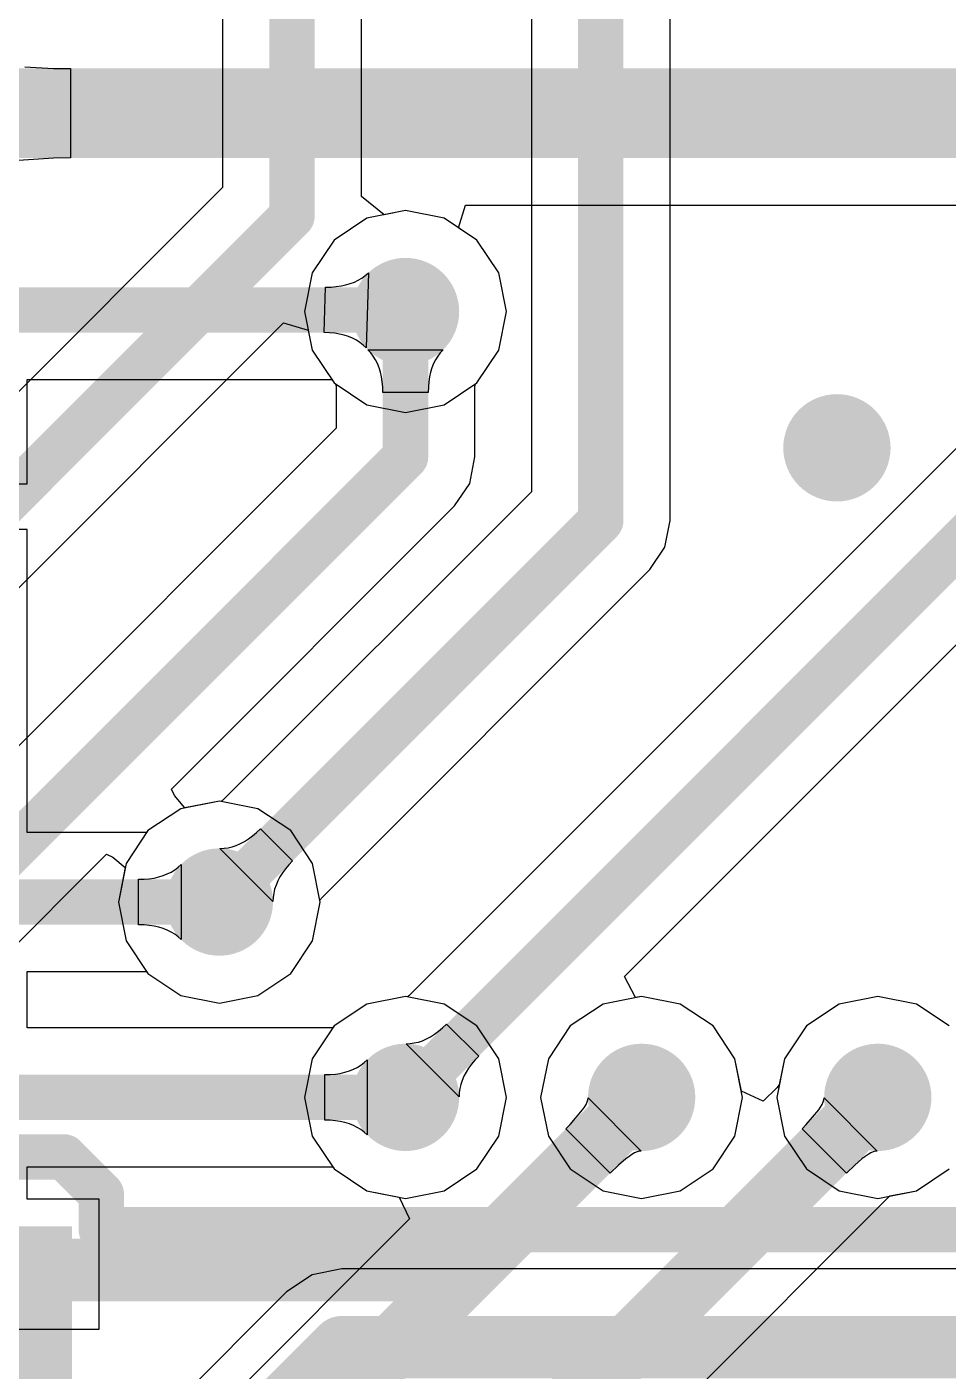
# Model space of a CAD drawing. Header units: millimetres. Extents: x 2.44 to 5.37, y 2.91 to 4.14.
# Drawn here: x 4.5836 to 4.7865, y 3.1997 to 3.4957 of the extents above; entities that cross this region are included whole.
import ezdxf

# ---------------------------------------------------------------- set-up
doc = ezdxf.new("R2010")
doc.units = ezdxf.units.MM
doc.header["$MEASUREMENT"] = 0
for name, color, linetype in [('BottomLayer', 5, 'Continuous'), ('MidLayer1', 16, 'Continuous'), ('MidLayer2', 76, 'Continuous'), ('MultiLayer', 9, 'Continuous'), ('TopLayer', 1, 'Continuous'), ('TopOverlay', 2, 'Continuous'), ('TopPaste', 8, 'Continuous'), ('TopSolder', 216, 'Continuous'), ('ViaHoleLayer', 16, 'Continuous')]:
    doc.layers.add(name, color=color, linetype=linetype)

# ---------------------------------------------------------------- blocks, each defined once
blk = doc.blocks.new('TFC____42')
at = {"layer": 'TopLayer'}
blk.add_solid([(-0.19044, -0.35762), (-0.19044, -0.31038), (-0.24556, -0.35762), (-0.24556, -0.31038)], dxfattribs=at)
at = {"layer": 'TopOverlay', "const_width": 0.01}
for points in [[(-0.20618, -0.29112), (-0.18818, -0.29112)], [(-0.18818, -0.29112), (-0.18, -0.2993)], [(-0.18, -0.30712), (-0.18, -0.2993)], [(-0.18, -0.30712), (0.28782, -0.30712)]]:
    blk.add_lwpolyline(points, dxfattribs=at)
at = {"layer": 'TopOverlay', "const_width": 0.005}
for points in [[(-0.19068, -0.29112, 1), (-0.18568, -0.29112, 1)], [(-0.19068, -0.29112, 1), (-0.18568, -0.29112, 1)], [(-0.1825, -0.2993, 1), (-0.1775, -0.2993, 1)], [(-0.1825, -0.2993, 1), (-0.1775, -0.2993, 1)], [(-0.1825, -0.30712, 1), (-0.1775, -0.30712, 1)], [(-0.1825, -0.30712, 1), (-0.1775, -0.30712, 1)]]:
    blk.add_lwpolyline(points, format="xyb", close=True, dxfattribs=at)
at = {"layer": 'TopPaste'}
blk.add_solid([(-0.19044, -0.35762), (-0.19044, -0.31038), (-0.24556, -0.35762), (-0.24556, -0.31038)], dxfattribs=at)
at = {"layer": 'TopSolder'}
blk.add_solid([(-0.18644, -0.36162), (-0.18644, -0.30638), (-0.24956, -0.36162), (-0.24956, -0.30638)], dxfattribs=at)

msp = doc.modelspace()

# ---------------------------------------------------------------- linework, layer by layer
at = {"layer": 'BottomLayer'}
for p, q in [((4.65729, 3.4583), (4.65729, 3.591)), ((4.72529, 3.387), (4.72529, 3.592)), ((4.69471, 3.58567), (4.69471, 3.39333)), ((4.62671, 3.57991), (4.62671, 3.46033)), ((4.62671, 3.46033), (4.40419, 3.23781)), ((4.66229, 3.4543), (4.65729, 3.4583)), ((4.667, 3.45524), (4.66229, 3.4543)), ((4.67551, 3.45355), (4.667, 3.45524)), ((4.68272, 3.44872), (4.67551, 3.45355)), ((4.68755, 3.44151), (4.68272, 3.44872)), ((4.68924, 3.433), (4.68755, 3.44151)), ((4.68755, 3.42449), (4.68924, 3.433)), ((4.43029, 3.22067), (4.64016, 3.43053)), ((4.64016, 3.43053), (4.64558, 3.42888)), ((4.64558, 3.42888), (4.64645, 3.42449)), ((4.64645, 3.42449), (4.65128, 3.41728)), ((4.65935, 3.4239), (4.65873, 3.42457)), ((4.65873, 3.42457), (4.67527, 3.42457)), ((4.67527, 3.42457), (4.67465, 3.4239)), ((4.68272, 3.41728), (4.68755, 3.42449)), ((4.65991, 3.42317), (4.65935, 3.4239)), ((4.6604, 3.42238), (4.65991, 3.42317)), ((4.66082, 3.42153), (4.6604, 3.42238)), ((4.66118, 3.42063), (4.66082, 3.42153)), ((4.67318, 3.42153), (4.67282, 3.42063)), ((4.6736, 3.42238), (4.67318, 3.42153)), ((4.67409, 3.42317), (4.6736, 3.42238)), ((4.67465, 3.4239), (4.67409, 3.42317)), ((4.66148, 3.41966), (4.66118, 3.42063)), ((4.66171, 3.41864), (4.66148, 3.41966)), ((4.66187, 3.41755), (4.66171, 3.41864)), ((4.67229, 3.41864), (4.67213, 3.41755)), ((4.67252, 3.41966), (4.67229, 3.41864)), ((4.67282, 3.42063), (4.67252, 3.41966)), ((4.65128, 3.41728), (4.65161, 3.41705)), ((4.65161, 3.41705), (4.65168, 3.41676)), ((4.65168, 3.41676), (4.65171, 3.41657)), ((4.65171, 3.41657), (4.65171, 3.40733)), ((4.66197, 3.41641), (4.66187, 3.41755)), ((4.662, 3.41521), (4.66197, 3.41641)), ((4.672, 3.41521), (4.662, 3.41521)), ((4.67203, 3.41641), (4.672, 3.41521)), ((4.67213, 3.41755), (4.67203, 3.41641)), ((4.68229, 3.41657), (4.68232, 3.41676)), ((4.68229, 3.401), (4.68229, 3.41657)), ((4.68232, 3.41676), (4.68239, 3.41705)), ((4.68239, 3.41705), (4.68272, 3.41728)), ((4.79971, 3.41433), (4.6678, 3.28243)), ((4.65171, 3.40733), (4.51729, 3.27292)), ((4.68113, 3.39515), (4.68229, 3.401)), ((4.67781, 3.39019), (4.68113, 3.39515)), ((4.71521, 3.28658), (4.82581, 3.39719)), ((4.69471, 3.39333), (4.6268, 3.32543)), ((4.61549, 3.32786), (4.67781, 3.39019)), ((4.72413, 3.38115), (4.72529, 3.387)), ((4.72081, 3.37619), (4.72413, 3.38115)), ((4.64843, 3.3038), (4.72081, 3.37619)), ((4.61613, 3.32646), (4.61549, 3.32786)), ((4.61843, 3.32373), (4.61613, 3.32646)), ((4.626, 3.32524), (4.61843, 3.32373)), ((4.6264, 3.32516), (4.626, 3.32524)), ((4.62665, 3.32532), (4.6264, 3.32516)), ((4.6268, 3.32543), (4.62665, 3.32532)), ((4.63241, 3.3169), (4.63329, 3.31755)), ((4.63329, 3.31755), (4.63417, 3.31829)), ((4.63417, 3.31829), (4.63504, 3.31911)), ((4.63504, 3.31911), (4.64211, 3.31204)), ((4.62612, 3.31481), (4.62703, 3.31485)), ((4.63781, 3.30312), (4.62612, 3.31481)), ((4.62703, 3.31485), (4.62794, 3.31497)), ((4.62794, 3.31497), (4.62884, 3.31518)), ((4.62884, 3.31518), (4.62974, 3.31548)), ((4.62974, 3.31548), (4.63064, 3.31586)), ((4.63064, 3.31586), (4.63153, 3.31634)), ((4.63153, 3.31634), (4.63241, 3.3169)), ((4.5434, 3.25577), (4.60114, 3.31351)), ((4.60114, 3.31351), (4.60254, 3.31287)), ((4.60254, 3.31287), (4.60527, 3.31057)), ((4.64211, 3.31204), (4.64129, 3.31117)), ((4.60527, 3.31057), (4.60376, 3.303)), ((4.63934, 3.30853), (4.63886, 3.30764)), ((4.6399, 3.30941), (4.63934, 3.30853)), ((4.64055, 3.31029), (4.6399, 3.30941)), ((4.64129, 3.31117), (4.64055, 3.31029)), ((4.63818, 3.30584), (4.63797, 3.30494)), ((4.63848, 3.30674), (4.63818, 3.30584)), ((4.63886, 3.30764), (4.63848, 3.30674)), ((4.60376, 3.303), (4.60545, 3.29449)), ((4.63785, 3.30403), (4.63781, 3.30312)), ((4.63797, 3.30494), (4.63785, 3.30403)), ((4.64655, 3.29449), (4.64824, 3.303)), ((4.64816, 3.3034), (4.64832, 3.30365)), ((4.64824, 3.303), (4.64816, 3.3034)), ((4.64832, 3.30365), (4.64843, 3.3038)), ((4.60545, 3.29449), (4.61028, 3.28728)), ((4.64172, 3.28728), (4.64655, 3.29449)), ((4.61028, 3.28728), (4.61749, 3.28245)), ((4.63451, 3.28245), (4.64172, 3.28728)), ((4.71767, 3.28197), (4.71521, 3.28658)), ((4.61749, 3.28245), (4.626, 3.28076)), ((4.626, 3.28076), (4.63451, 3.28245)), ((4.667, 3.28224), (4.65849, 3.28055)), ((4.6674, 3.28216), (4.667, 3.28224)), ((4.66765, 3.28232), (4.6674, 3.28216)), ((4.6678, 3.28243), (4.66765, 3.28232)), ((4.719, 3.28224), (4.71767, 3.28197)), ((4.72751, 3.28055), (4.719, 3.28224)), ((4.771, 3.28224), (4.76249, 3.28055)), ((4.77951, 3.28055), (4.771, 3.28224)), ((4.65849, 3.28055), (4.65128, 3.27572)), ((4.73472, 3.27572), (4.72751, 3.28055)), ((4.76249, 3.28055), (4.75528, 3.27572)), ((4.78672, 3.27572), (4.77951, 3.28055)), ((4.67517, 3.27529), (4.67604, 3.27611)), ((4.67604, 3.27611), (4.68311, 3.26904)), ((4.65128, 3.27572), (4.64645, 3.26851)), ((4.67164, 3.27286), (4.67253, 3.27334)), ((4.67253, 3.27334), (4.67341, 3.2739)), ((4.67341, 3.2739), (4.67429, 3.27455)), ((4.67429, 3.27455), (4.67517, 3.27529)), ((4.73955, 3.26851), (4.73472, 3.27572)), ((4.75528, 3.27572), (4.75045, 3.26851)), ((4.66712, 3.27181), (4.66803, 3.27185)), ((4.67881, 3.26012), (4.66712, 3.27181)), ((4.66803, 3.27185), (4.66894, 3.27197)), ((4.66894, 3.27197), (4.66984, 3.27218)), ((4.66984, 3.27218), (4.67074, 3.27248)), ((4.67074, 3.27248), (4.67164, 3.27286)), ((4.64645, 3.26851), (4.64476, 3.26)), ((4.68155, 3.26729), (4.6809, 3.26641)), ((4.68229, 3.26817), (4.68155, 3.26729)), ((4.68311, 3.26904), (4.68229, 3.26817)), ((4.74096, 3.26139), (4.73955, 3.26851)), ((4.75045, 3.26851), (4.74931, 3.26276)), ((4.67986, 3.26464), (4.67948, 3.26374)), ((4.68034, 3.26553), (4.67986, 3.26464)), ((4.6809, 3.26641), (4.68034, 3.26553)), ((4.67897, 3.26194), (4.67885, 3.26103)), ((4.67918, 3.26284), (4.67897, 3.26194)), ((4.67948, 3.26374), (4.67918, 3.26284)), ((4.74577, 3.25913), (4.74096, 3.26139)), ((4.74876, 3.26212), (4.74577, 3.25913)), ((4.74931, 3.26276), (4.74876, 3.26212)), ((4.64476, 3.26), (4.64645, 3.25149)), ((4.67885, 3.26103), (4.67881, 3.26012)), ((4.70642, 3.25787), (4.70676, 3.25846)), ((4.70676, 3.25846), (4.707, 3.25899)), ((4.707, 3.25899), (4.70714, 3.25947)), ((4.70714, 3.25947), (4.70719, 3.25988)), ((4.70719, 3.25988), (4.71888, 3.24819)), ((4.75842, 3.25787), (4.75876, 3.25846)), ((4.75876, 3.25846), (4.759, 3.25899)), ((4.759, 3.25899), (4.75914, 3.25947)), ((4.75914, 3.25947), (4.75919, 3.25988)), ((4.75919, 3.25988), (4.77088, 3.24819)), ((4.70326, 3.25402), (4.70599, 3.25722)), ((4.70599, 3.25722), (4.70642, 3.25787)), ((4.75526, 3.25402), (4.75799, 3.25722)), ((4.75799, 3.25722), (4.75842, 3.25787)), ((4.70233, 3.25308), (4.70326, 3.25402)), ((4.71208, 3.24333), (4.70233, 3.25308)), ((4.75433, 3.25308), (4.75526, 3.25402)), ((4.76408, 3.24333), (4.75433, 3.25308)), ((4.64645, 3.25149), (4.65128, 3.24428)), ((4.71551, 3.24645), (4.71391, 3.24509)), ((4.71622, 3.24699), (4.71551, 3.24645)), ((4.71687, 3.24742), (4.71622, 3.24699)), ((4.71746, 3.24776), (4.71687, 3.24742)), ((4.71799, 3.248), (4.71746, 3.24776)), ((4.71847, 3.24814), (4.71799, 3.248)), ((4.71888, 3.24819), (4.71847, 3.24814)), ((4.76751, 3.24645), (4.76591, 3.24509)), ((4.76822, 3.24699), (4.76751, 3.24645)), ((4.76887, 3.24742), (4.76822, 3.24699)), ((4.76946, 3.24776), (4.76887, 3.24742)), ((4.76999, 3.248), (4.76946, 3.24776)), ((4.77047, 3.24814), (4.76999, 3.248)), ((4.77088, 3.24819), (4.77047, 3.24814)), ((4.65128, 3.24428), (4.65849, 3.23945)), ((4.71391, 3.24509), (4.71208, 3.24333)), ((4.76591, 3.24509), (4.76408, 3.24333)), ((4.77951, 3.23945), (4.78672, 3.24428)), ((4.65849, 3.23945), (4.66561, 3.23804)), ((4.66561, 3.23804), (4.66787, 3.23323)), ((4.69238, 3.15703), (4.77361, 3.23825)), ((4.77361, 3.23825), (4.77365, 3.23829)), ((4.77365, 3.23829), (4.77951, 3.23945)), ((4.66787, 3.23323), (4.60282, 3.16818))]:
    msp.add_line(p, q, dxfattribs=at)
for points, const_width in [([(4.642, 3.454), (4.642, 3.591)], 0.01), ([(4.71, 3.387), (4.71, 3.592)], 0.01), ([(4.415, 3.227), (4.642, 3.454)], 0.01), ([(4.667, 3.401), (4.667, 3.433)], 0.01), ([(4.667, 3.26), (4.815, 3.408)], 0.01), ([(4.5281, 3.2621), (4.667, 3.401)], 0.01), ([(4.626, 3.303), (4.71, 3.387)], 0.01), ([(4.615, 3.156), (4.719, 3.26)], 0.01378), ([(4.665, 3.154), (4.771, 3.26)], 0.01378)]:
    msp.add_lwpolyline(points, dxfattribs=dict(at, const_width=const_width))
for points, const_width in [([(4.6395, 3.454, 1), (4.6445, 3.454, 1)], 0.005), ([(4.6395, 3.454, 1), (4.6445, 3.454, 1)], 0.005), ([(4.66109, 3.433, 1), (4.67291, 3.433, 1)], 0.01181), ([(4.6645, 3.433, 1), (4.6695, 3.433, 1)], 0.005), ([(4.75609, 3.403, 1), (4.76791, 3.403, 1)], 0.01181), ([(4.6645, 3.401, 1), (4.6695, 3.401, 1)], 0.005), ([(4.6645, 3.401, 1), (4.6695, 3.401, 1)], 0.005), ([(4.7075, 3.387, 1), (4.7125, 3.387, 1)], 0.005), ([(4.7075, 3.387, 1), (4.7125, 3.387, 1)], 0.005), ([(4.62009, 3.303, 1), (4.63191, 3.303, 1)], 0.01181), ([(4.6235, 3.303, 1), (4.6285, 3.303, 1)], 0.005), ([(4.66109, 3.26, 1), (4.67291, 3.26, 1)], 0.01181), ([(4.71309, 3.26, 1), (4.72491, 3.26, 1)], 0.01181), ([(4.76509, 3.26, 1), (4.77691, 3.26, 1)], 0.01181), ([(4.6645, 3.26, 1), (4.6695, 3.26, 1)], 0.005), ([(4.71556, 3.26, 1), (4.72244, 3.26, 1)], 0.00689), ([(4.76756, 3.26, 1), (4.77444, 3.26, 1)], 0.00689)]:
    msp.add_lwpolyline(points, format="xyb", close=True, dxfattribs=dict(at, const_width=const_width))
at = {"layer": 'MidLayer1'}
for p, q in [((4.65849, 3.45355), (4.65128, 3.44872)), ((4.667, 3.45524), (4.65849, 3.45355)), ((4.67551, 3.45355), (4.667, 3.45524)), ((4.68272, 3.44872), (4.67551, 3.45355)), ((4.65128, 3.44872), (4.64645, 3.44151)), ((4.68755, 3.44151), (4.68272, 3.44872)), ((4.64645, 3.44151), (4.64476, 3.433)), ((4.68924, 3.433), (4.68755, 3.44151)), ((4.64476, 3.433), (4.64645, 3.42449)), ((4.68755, 3.42449), (4.68924, 3.433)), ((4.64645, 3.42449), (4.65128, 3.41728)), ((4.68272, 3.41728), (4.68755, 3.42449)), ((4.65128, 3.41728), (4.65849, 3.41245)), ((4.67551, 3.41245), (4.68272, 3.41728)), ((4.65849, 3.41245), (4.667, 3.41076)), ((4.667, 3.41076), (4.67551, 3.41245)), ((4.61749, 3.32355), (4.61028, 3.31872)), ((4.626, 3.32524), (4.61749, 3.32355)), ((4.63451, 3.32355), (4.626, 3.32524)), ((4.64172, 3.31872), (4.63451, 3.32355)), ((4.61028, 3.31872), (4.60545, 3.31151)), ((4.64655, 3.31151), (4.64172, 3.31872)), ((4.60545, 3.31151), (4.60376, 3.303)), ((4.64824, 3.303), (4.64655, 3.31151)), ((4.60376, 3.303), (4.60545, 3.29449)), ((4.64655, 3.29449), (4.64824, 3.303)), ((4.60545, 3.29449), (4.61028, 3.28728)), ((4.64172, 3.28728), (4.64655, 3.29449)), ((4.61028, 3.28728), (4.61749, 3.28245)), ((4.63451, 3.28245), (4.64172, 3.28728)), ((4.61749, 3.28245), (4.626, 3.28076)), ((4.626, 3.28076), (4.63451, 3.28245)), ((4.667, 3.28224), (4.65849, 3.28055)), ((4.67551, 3.28055), (4.667, 3.28224)), ((4.719, 3.28224), (4.71049, 3.28055)), ((4.72751, 3.28055), (4.719, 3.28224)), ((4.771, 3.28224), (4.76249, 3.28055)), ((4.77951, 3.28055), (4.771, 3.28224)), ((4.65849, 3.28055), (4.65128, 3.27572)), ((4.68272, 3.27572), (4.67551, 3.28055)), ((4.71049, 3.28055), (4.70328, 3.27572)), ((4.73472, 3.27572), (4.72751, 3.28055)), ((4.76249, 3.28055), (4.75528, 3.27572)), ((4.78672, 3.27572), (4.77951, 3.28055)), ((4.65128, 3.27572), (4.64645, 3.26851)), ((4.68755, 3.26851), (4.68272, 3.27572)), ((4.70328, 3.27572), (4.69845, 3.26851)), ((4.73955, 3.26851), (4.73472, 3.27572)), ((4.75528, 3.27572), (4.75045, 3.26851)), ((4.64645, 3.26851), (4.64476, 3.26)), ((4.68924, 3.26), (4.68755, 3.26851)), ((4.69845, 3.26851), (4.69676, 3.26)), ((4.74124, 3.26), (4.73955, 3.26851)), ((4.75045, 3.26851), (4.74876, 3.26)), ((4.64476, 3.26), (4.64645, 3.25149)), ((4.68755, 3.25149), (4.68924, 3.26)), ((4.69676, 3.26), (4.69845, 3.25149)), ((4.73955, 3.25149), (4.74124, 3.26)), ((4.74876, 3.26), (4.75045, 3.25149)), ((4.64645, 3.25149), (4.65128, 3.24428)), ((4.68272, 3.24428), (4.68755, 3.25149)), ((4.69845, 3.25149), (4.70328, 3.24428)), ((4.73472, 3.24428), (4.73955, 3.25149)), ((4.75045, 3.25149), (4.75528, 3.24428)), ((4.65128, 3.24428), (4.65849, 3.23945)), ((4.67551, 3.23945), (4.68272, 3.24428)), ((4.70328, 3.24428), (4.71049, 3.23945)), ((4.72751, 3.23945), (4.73472, 3.24428)), ((4.75528, 3.24428), (4.76249, 3.23945)), ((4.77951, 3.23945), (4.78672, 3.24428)), ((4.65849, 3.23945), (4.667, 3.23776)), ((4.667, 3.23776), (4.67551, 3.23945)), ((4.71049, 3.23945), (4.719, 3.23776)), ((4.719, 3.23776), (4.72751, 3.23945)), ((4.76249, 3.23945), (4.771, 3.23776)), ((4.771, 3.23776), (4.77951, 3.23945))]:
    msp.add_line(p, q, dxfattribs=at)
at = {"layer": 'MidLayer1', "const_width": 0.01181}
for points in [[(4.66109, 3.433, 1), (4.67291, 3.433, 1)], [(4.75609, 3.403, 1), (4.76791, 3.403, 1)], [(4.62009, 3.303, 1), (4.63191, 3.303, 1)], [(4.66109, 3.26, 1), (4.67291, 3.26, 1)], [(4.71309, 3.26, 1), (4.72491, 3.26, 1)], [(4.76509, 3.26, 1), (4.77691, 3.26, 1)]]:
    msp.add_lwpolyline(points, format="xyb", close=True, dxfattribs=at)
at = {"layer": 'MidLayer2'}
for p, q in [((4.70642, 3.25787), (4.70676, 3.25846)), ((4.70676, 3.25846), (4.707, 3.25899)), ((4.707, 3.25899), (4.70714, 3.25947)), ((4.70714, 3.25947), (4.70719, 3.25988)), ((4.70719, 3.25988), (4.71888, 3.24819)), ((4.75842, 3.25787), (4.75876, 3.25846)), ((4.75876, 3.25846), (4.759, 3.25899)), ((4.759, 3.25899), (4.75914, 3.25947)), ((4.75914, 3.25947), (4.75919, 3.25988)), ((4.75919, 3.25988), (4.77088, 3.24819)), ((4.70326, 3.25402), (4.70599, 3.25722)), ((4.70599, 3.25722), (4.70642, 3.25787)), ((4.75526, 3.25402), (4.75799, 3.25722)), ((4.75799, 3.25722), (4.75842, 3.25787)), ((4.70233, 3.25308), (4.70326, 3.25402)), ((4.71208, 3.24333), (4.70233, 3.25308)), ((4.75433, 3.25308), (4.75526, 3.25402)), ((4.76408, 3.24333), (4.75433, 3.25308)), ((4.71551, 3.24645), (4.71391, 3.24509)), ((4.71622, 3.24699), (4.71551, 3.24645)), ((4.71687, 3.24742), (4.71622, 3.24699)), ((4.71746, 3.24776), (4.71687, 3.24742)), ((4.71799, 3.248), (4.71746, 3.24776)), ((4.71847, 3.24814), (4.71799, 3.248)), ((4.71888, 3.24819), (4.71847, 3.24814)), ((4.76751, 3.24645), (4.76591, 3.24509)), ((4.76822, 3.24699), (4.76751, 3.24645)), ((4.76887, 3.24742), (4.76822, 3.24699)), ((4.76946, 3.24776), (4.76887, 3.24742)), ((4.76999, 3.248), (4.76946, 3.24776)), ((4.77047, 3.24814), (4.76999, 3.248)), ((4.77088, 3.24819), (4.77047, 3.24814)), ((4.71391, 3.24509), (4.71208, 3.24333)), ((4.76591, 3.24509), (4.76408, 3.24333))]:
    msp.add_line(p, q, dxfattribs=at)
for points, const_width in [([(4.401, 3.478), (4.918, 3.478)], 0.01181), ([(4.681, 3.222), (4.719, 3.26)], 0.01378), ([(4.681, 3.17), (4.771, 3.26)], 0.01378), ([(4.546, 3.222), (4.681, 3.222)], 0.01378)]:
    msp.add_lwpolyline(points, dxfattribs=dict(at, const_width=const_width))
for points, const_width in [([(4.66109, 3.433, 1), (4.67291, 3.433, 1)], 0.01181), ([(4.75609, 3.403, 1), (4.76791, 3.403, 1)], 0.01181), ([(4.62009, 3.303, 1), (4.63191, 3.303, 1)], 0.01181), ([(4.66109, 3.26, 1), (4.67291, 3.26, 1)], 0.01181), ([(4.71309, 3.26, 1), (4.72491, 3.26, 1)], 0.01181), ([(4.76509, 3.26, 1), (4.77691, 3.26, 1)], 0.01181), ([(4.71556, 3.26, 1), (4.72244, 3.26, 1)], 0.00689), ([(4.76756, 3.26, 1), (4.77444, 3.26, 1)], 0.00689), ([(4.67756, 3.222, 1), (4.68444, 3.222, 1)], 0.00689), ([(4.67756, 3.222, 1), (4.68444, 3.222, 1)], 0.00689)]:
    msp.add_lwpolyline(points, format="xyb", close=True, dxfattribs=dict(at, const_width=const_width))
at = {"layer": 'MultiLayer', "const_width": 0.01181}
for points in [[(4.66109, 3.433, 1), (4.67291, 3.433, 1)], [(4.75609, 3.403, 1), (4.76791, 3.403, 1)], [(4.62009, 3.303, 1), (4.63191, 3.303, 1)], [(4.66109, 3.26, 1), (4.67291, 3.26, 1)], [(4.71309, 3.26, 1), (4.72491, 3.26, 1)], [(4.76509, 3.26, 1), (4.77691, 3.26, 1)]]:
    msp.add_lwpolyline(points, format="xyb", close=True, dxfattribs=at)
at = {"layer": 'TopLayer'}
for p, q in [((4.5832, 3.48685), (4.5895, 3.48654)), ((4.5895, 3.48654), (4.59324, 3.4865)), ((4.59324, 3.4865), (4.59324, 3.46682)), ((4.5895, 3.46678), (4.58064, 3.46621)), ((4.59324, 3.46682), (4.5895, 3.46678)), ((4.67868, 3.45143), (4.68019, 3.45643)), ((4.68019, 3.45643), (4.89696, 3.45643)), ((4.68272, 3.44872), (4.67868, 3.45143)), ((4.68755, 3.44151), (4.68272, 3.44872)), ((4.65281, 3.43864), (4.65384, 3.43886)), ((4.65384, 3.43886), (4.65481, 3.43914)), ((4.65481, 3.43914), (4.65573, 3.43949)), ((4.65573, 3.43949), (4.65659, 3.4399)), ((4.65659, 3.4399), (4.65739, 3.44038)), ((4.65739, 3.44038), (4.65813, 3.44092)), ((4.65813, 3.44092), (4.65882, 3.44152)), ((4.65882, 3.44152), (4.65832, 3.42499)), ((4.68924, 3.433), (4.68755, 3.44151)), ((4.64905, 3.42835), (4.64939, 3.43835)), ((4.64939, 3.43835), (4.65059, 3.43839)), ((4.65059, 3.43839), (4.65173, 3.43848)), ((4.65173, 3.43848), (4.65281, 3.43864)), ((4.68755, 3.42449), (4.68924, 3.433)), ((4.65026, 3.42832), (4.64905, 3.42835)), ((4.6514, 3.42822), (4.65026, 3.42832)), ((4.65248, 3.42805), (4.6514, 3.42822)), ((4.65349, 3.42782), (4.65248, 3.42805)), ((4.65445, 3.42751), (4.65349, 3.42782)), ((4.65535, 3.42714), (4.65445, 3.42751)), ((4.65618, 3.42671), (4.65535, 3.42714)), ((4.65696, 3.4262), (4.65618, 3.42671)), ((4.65767, 3.42563), (4.65696, 3.4262)), ((4.65832, 3.42499), (4.65767, 3.42563)), ((4.68272, 3.41728), (4.68755, 3.42449)), ((4.58368, 3.39505), (4.58368, 3.41806)), ((4.58368, 3.41806), (4.65037, 3.41806)), ((4.65037, 3.41806), (4.65054, 3.41803)), ((4.65054, 3.41803), (4.6508, 3.41797)), ((4.6508, 3.41797), (4.65081, 3.41797)), ((4.65081, 3.41797), (4.65128, 3.41728)), ((4.65128, 3.41728), (4.65849, 3.41245)), ((4.67551, 3.41245), (4.68272, 3.41728)), ((4.65849, 3.41245), (4.667, 3.41076)), ((4.667, 3.41076), (4.67551, 3.41245)), ((4.54218, 3.39505), (4.58368, 3.39505)), ((4.58368, 3.38505), (4.54218, 3.38505)), ((4.58368, 3.36627), (4.58368, 3.38505)), ((4.58368, 3.31829), (4.58368, 3.36627)), ((4.61749, 3.32355), (4.61028, 3.31872)), ((4.626, 3.32524), (4.61749, 3.32355)), ((4.63451, 3.32355), (4.626, 3.32524)), ((4.64172, 3.31872), (4.63451, 3.32355)), ((4.60957, 3.31829), (4.58368, 3.31829)), ((4.60976, 3.31832), (4.60957, 3.31829)), ((4.61005, 3.31839), (4.60976, 3.31832)), ((4.61028, 3.31872), (4.61005, 3.31839)), ((4.64655, 3.31151), (4.64172, 3.31872)), ((4.64824, 3.303), (4.64655, 3.31151)), ((4.61266, 3.30852), (4.61363, 3.30882)), ((4.61363, 3.30882), (4.61453, 3.30918)), ((4.61453, 3.30918), (4.61538, 3.3096)), ((4.61538, 3.3096), (4.61617, 3.31009)), ((4.61617, 3.31009), (4.6169, 3.31065)), ((4.6169, 3.31065), (4.61757, 3.31127)), ((4.61757, 3.31127), (4.61757, 3.29473)), ((4.60821, 3.308), (4.60941, 3.30803)), ((4.60821, 3.298), (4.60821, 3.308)), ((4.60941, 3.30803), (4.61055, 3.30813)), ((4.61055, 3.30813), (4.61164, 3.30829)), ((4.61164, 3.30829), (4.61266, 3.30852)), ((4.64655, 3.29449), (4.64824, 3.303)), ((4.60941, 3.29797), (4.60821, 3.298)), ((4.61055, 3.29787), (4.60941, 3.29797)), ((4.61164, 3.29771), (4.61055, 3.29787)), ((4.61266, 3.29748), (4.61164, 3.29771)), ((4.61363, 3.29718), (4.61266, 3.29748)), ((4.61453, 3.29682), (4.61363, 3.29718)), ((4.61538, 3.2964), (4.61453, 3.29682)), ((4.61617, 3.29591), (4.61538, 3.2964)), ((4.6169, 3.29535), (4.61617, 3.29591)), ((4.61757, 3.29473), (4.6169, 3.29535)), ((4.64172, 3.28728), (4.64655, 3.29449)), ((4.58368, 3.27529), (4.58368, 3.28771)), ((4.58368, 3.28771), (4.60957, 3.28771)), ((4.60957, 3.28771), (4.60976, 3.28768)), ((4.60976, 3.28768), (4.61005, 3.28761)), ((4.61005, 3.28761), (4.61028, 3.28728)), ((4.61028, 3.28728), (4.61749, 3.28245)), ((4.63451, 3.28245), (4.64172, 3.28728)), ((4.61749, 3.28245), (4.626, 3.28076)), ((4.626, 3.28076), (4.63451, 3.28245)), ((4.667, 3.28224), (4.65849, 3.28055)), ((4.67551, 3.28055), (4.667, 3.28224)), ((4.719, 3.28224), (4.71049, 3.28055)), ((4.72751, 3.28055), (4.719, 3.28224)), ((4.771, 3.28224), (4.76249, 3.28055)), ((4.77951, 3.28055), (4.771, 3.28224)), ((4.65849, 3.28055), (4.65128, 3.27572)), ((4.68272, 3.27572), (4.67551, 3.28055)), ((4.71049, 3.28055), (4.70328, 3.27572)), ((4.73472, 3.27572), (4.72751, 3.28055)), ((4.76249, 3.28055), (4.75528, 3.27572)), ((4.78672, 3.27572), (4.77951, 3.28055)), ((4.65057, 3.27529), (4.58368, 3.27529)), ((4.65076, 3.27532), (4.65057, 3.27529)), ((4.65105, 3.27539), (4.65076, 3.27532)), ((4.65128, 3.27572), (4.65105, 3.27539)), ((4.68755, 3.26851), (4.68272, 3.27572)), ((4.70328, 3.27572), (4.69845, 3.26851)), ((4.73955, 3.26851), (4.73472, 3.27572)), ((4.75528, 3.27572), (4.75045, 3.26851)), ((4.65717, 3.26709), (4.6579, 3.26765)), ((4.6579, 3.26765), (4.65857, 3.26827)), ((4.65857, 3.26827), (4.65857, 3.25173)), ((4.68924, 3.26), (4.68755, 3.26851)), ((4.69845, 3.26851), (4.69676, 3.26)), ((4.74124, 3.26), (4.73955, 3.26851)), ((4.75045, 3.26851), (4.74876, 3.26)), ((4.64921, 3.265), (4.65041, 3.26503)), ((4.64921, 3.255), (4.64921, 3.265)), ((4.65041, 3.26503), (4.65155, 3.26513)), ((4.65155, 3.26513), (4.65264, 3.26529)), ((4.65264, 3.26529), (4.65366, 3.26552)), ((4.65366, 3.26552), (4.65463, 3.26582)), ((4.65463, 3.26582), (4.65553, 3.26618)), ((4.65553, 3.26618), (4.65638, 3.2666)), ((4.65638, 3.2666), (4.65717, 3.26709)), ((4.68755, 3.25149), (4.68924, 3.26)), ((4.69676, 3.26), (4.69845, 3.25149)), ((4.73955, 3.25149), (4.74124, 3.26)), ((4.74876, 3.26), (4.75045, 3.25149)), ((4.65041, 3.25497), (4.64921, 3.255)), ((4.65155, 3.25487), (4.65041, 3.25497)), ((4.65264, 3.25471), (4.65155, 3.25487)), ((4.65366, 3.25448), (4.65264, 3.25471)), ((4.65463, 3.25418), (4.65366, 3.25448)), ((4.65553, 3.25382), (4.65463, 3.25418)), ((4.65638, 3.2534), (4.65553, 3.25382)), ((4.65717, 3.25291), (4.65638, 3.2534)), ((4.6579, 3.25235), (4.65717, 3.25291)), ((4.65857, 3.25173), (4.6579, 3.25235)), ((4.68272, 3.24428), (4.68755, 3.25149)), ((4.69845, 3.25149), (4.70328, 3.24428)), ((4.73472, 3.24428), (4.73955, 3.25149)), ((4.75045, 3.25149), (4.75528, 3.24428)), ((4.58368, 3.23762), (4.58368, 3.24471)), ((4.58368, 3.24471), (4.65057, 3.24471)), ((4.65057, 3.24471), (4.65076, 3.24468)), ((4.65076, 3.24468), (4.65105, 3.24461)), ((4.65105, 3.24461), (4.65128, 3.24428)), ((4.65128, 3.24428), (4.65849, 3.23945)), ((4.67551, 3.23945), (4.68272, 3.24428)), ((4.70328, 3.24428), (4.71049, 3.23945)), ((4.72751, 3.23945), (4.73472, 3.24428)), ((4.75528, 3.24428), (4.76249, 3.23945)), ((4.77951, 3.23945), (4.78672, 3.24428)), ((4.59956, 3.23762), (4.58368, 3.23762)), ((4.59956, 3.209), (4.59956, 3.23762)), ((4.65849, 3.23945), (4.667, 3.23776)), ((4.667, 3.23776), (4.67551, 3.23945)), ((4.71049, 3.23945), (4.719, 3.23776)), ((4.719, 3.23776), (4.72751, 3.23945)), ((4.76249, 3.23945), (4.771, 3.23776)), ((4.771, 3.23776), (4.77951, 3.23945)), ((4.64641, 3.22091), (4.64082, 3.21718)), ((4.653, 3.22222), (4.64641, 3.22091)), ((4.83178, 3.22222), (4.653, 3.22222)), ((4.64082, 3.21718), (4.60418, 3.18053)), ((4.562, 3.209), (4.59956, 3.209))]:
    msp.add_line(p, q, dxfattribs=at)
for points, const_width in [([(4.54218, 3.47666), (4.90534, 3.47666)], 0.01969), ([(4.54218, 3.43335), (4.66665, 3.43335)], 0.01), ([(4.66665, 3.43335), (4.667, 3.433)], 0.01), ([(4.54261, 3.303), (4.626, 3.303)], 0.01), ([(4.54231, 3.26), (4.667, 3.26)], 0.01), ([(4.596, 3.148), (4.653, 3.205)], 0.01378), ([(4.653, 3.205), (4.846, 3.205)], 0.01378)]:
    msp.add_lwpolyline(points, dxfattribs=dict(at, const_width=const_width))
for points, const_width in [([(4.66109, 3.433, 1), (4.67291, 3.433, 1)], 0.01181), ([(4.66415, 3.43335, 1), (4.66915, 3.43335, 1)], 0.005), ([(4.66415, 3.43335, 1), (4.66915, 3.43335, 1)], 0.005), ([(4.6645, 3.433, 1), (4.6695, 3.433, 1)], 0.005), ([(4.75609, 3.403, 1), (4.76791, 3.403, 1)], 0.01181), ([(4.62009, 3.303, 1), (4.63191, 3.303, 1)], 0.01181), ([(4.6235, 3.303, 1), (4.6285, 3.303, 1)], 0.005), ([(4.66109, 3.26, 1), (4.67291, 3.26, 1)], 0.01181), ([(4.71309, 3.26, 1), (4.72491, 3.26, 1)], 0.01181), ([(4.76509, 3.26, 1), (4.77691, 3.26, 1)], 0.01181), ([(4.6645, 3.26, 1), (4.6695, 3.26, 1)], 0.005), ([(4.64956, 3.205, 1), (4.65644, 3.205, 1)], 0.00689), ([(4.64956, 3.205, 1), (4.65644, 3.205, 1)], 0.00689)]:
    msp.add_lwpolyline(points, format="xyb", close=True, dxfattribs=dict(at, const_width=const_width))
at = {"layer": 'ViaHoleLayer', "const_width": 0.00591}
for points in [[(4.66405, 3.433, 1), (4.66995, 3.433, 1)], [(4.75905, 3.403, 1), (4.76495, 3.403, 1)], [(4.62305, 3.303, 1), (4.62895, 3.303, 1)], [(4.66405, 3.26, 1), (4.66995, 3.26, 1)], [(4.71605, 3.26, 1), (4.72195, 3.26, 1)], [(4.76805, 3.26, 1), (4.77395, 3.26, 1)]]:
    msp.add_lwpolyline(points, format="xyb", close=True, dxfattribs=at)

# ---------------------------------------------------------------- block references
msp.add_blockref('TFC____42', (4.78, 3.538))

doc.saveas('drawing.dxf')
